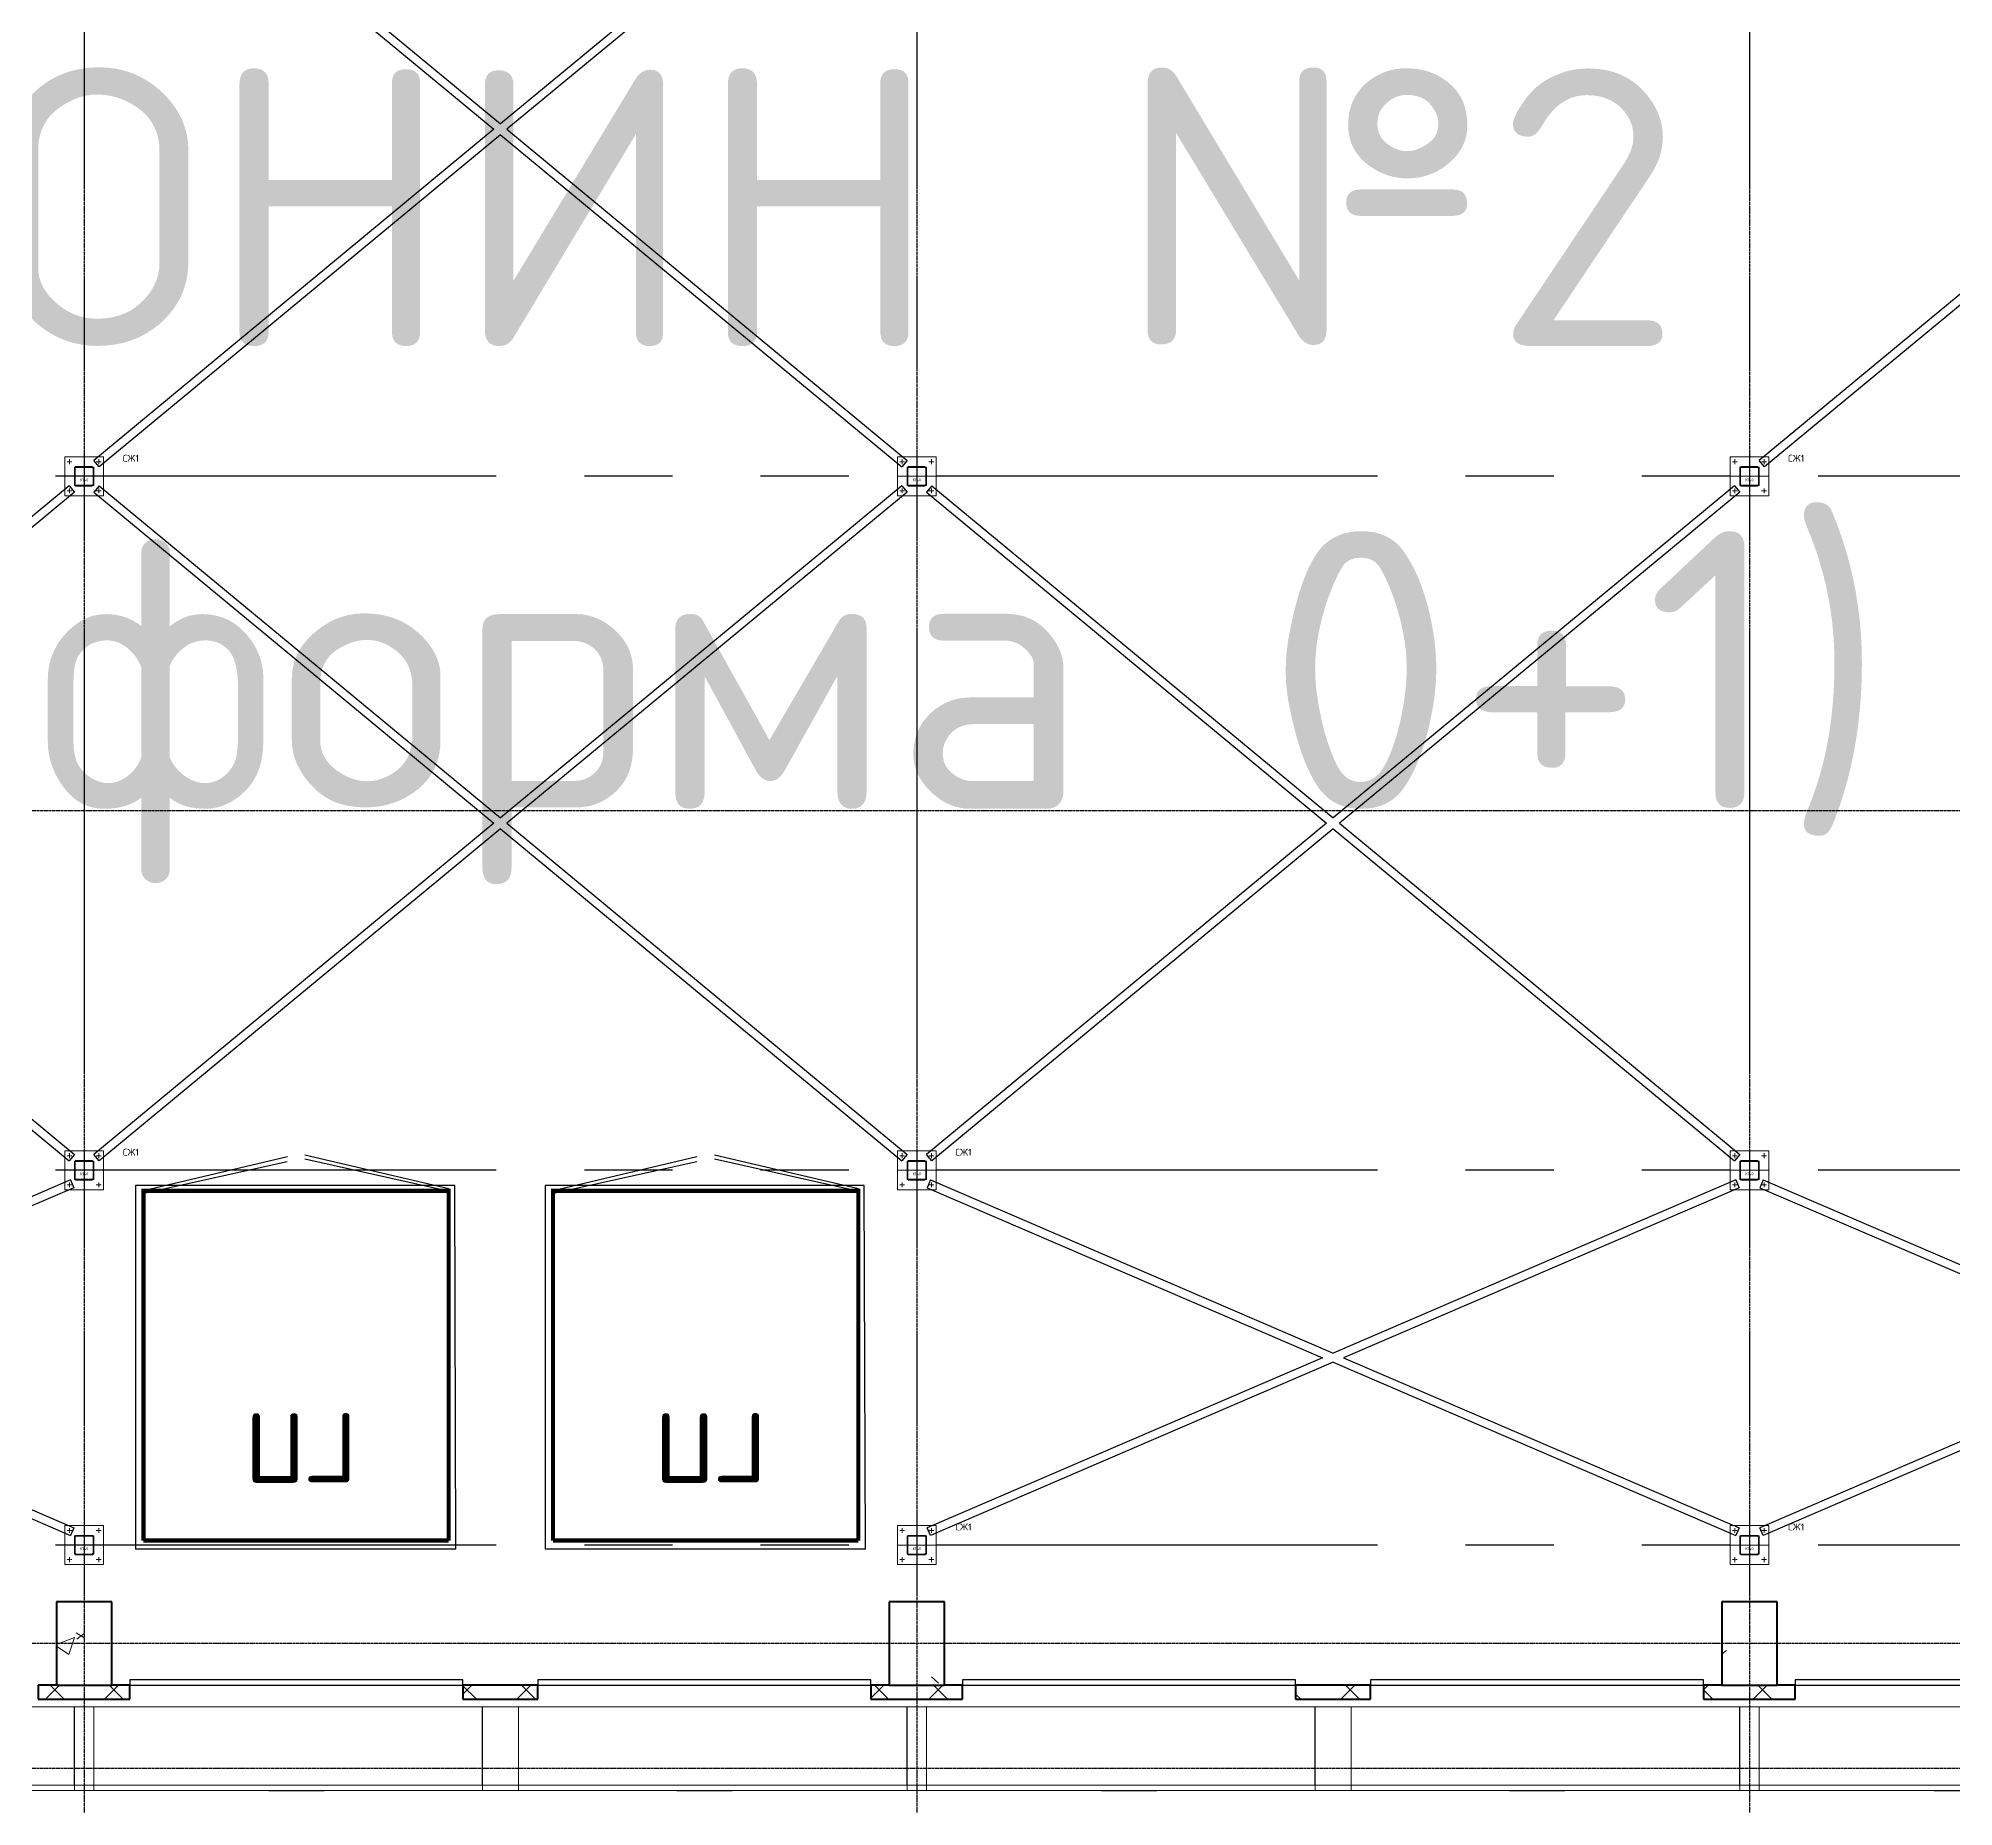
# Model space of a CAD drawing. Header units: millimetres. Extents: x 2140 to 223837, y 2113 to 170313.
# Drawn here: x 57832 to 71633, y 34583 to 47323 of the extents above; entities that cross this region are included whole.
import ezdxf
from ezdxf.enums import TextEntityAlignment as Align

# ---------------------------------------------------------------- set-up
doc = ezdxf.new("R2010")
doc.units = ezdxf.units.MM
for name, pattern in [('DASHDOT_axis', [24, 20, -1.5, 1, -1.5]), ('PHANTOM', [12.7, 6.35, -1.27, 1.27, -1.27, 1.27, -1.27]), ('Линия сетки', [22.225, 12.7, -3.175, 3.175, -3.175])]:
    doc.linetypes.add(name, pattern=pattern)
for name, color, linetype, lineweight in [('40.Колонны', 7, 'Continuous', 20), ('A-DOOR', 7, 'Continuous', 18), ('S-COLS', 7, 'Continuous', 18)]:
    doc.layers.add(name, color=color, linetype=linetype, lineweight=lineweight)
for name, color, linetype in [('43.СЖ', 152, 'Continuous'), ('Сетка def', 7, 'Continuous'), ('Стены', 7, 'Continuous')]:
    doc.layers.add(name, color=color, linetype=linetype)
doc.styles.add('GOST', font='isocpeur.ttf')
doc.styles.get("Standard").update_dxf_attribs({"font": 'isocpeur.ttf'})
pattern_1 = [(45, (61770, 82517.75), (-502.894, 502.894), []), (45, (61770, 83279.75), (-502.894, 502.894), [])]

# ---------------------------------------------------------------- blocks, each defined once
blk = doc.blocks.new('Сборный железобетон-Колонна 1 - 600x400-V74-В_АР_ПЭ_01 Этаж')
at = {"layer": 'S-COLS', "lineweight": 9}
h = blk.add_hatch(dxfattribs=at)
h.set_pattern_fill('FP_75', color=256, style=0, pattern_type=2)
h.set_pattern_definition([(320, (48847.8, -5723.1), (-127.512, -1457.472), [152.4, -1676.4]), (265, (48847.8, -5723.1), (1528.454, 281.942), [121.92, -1341.12]), (10.451, (48837.2, -5844.6), (1400.933, -1175.54), [129.52, -1424.72]), (316.184, (49254.2, -5723.1), (-336.34, -2168.63), [228.6, -2514.6]), (6.636, (49226.2, -5903.8), (1979.42, -1899.22), [194.28, -2137.08]), (261.184, (49254.2, -5723), (1979.4, -1899.24), [182.88, -2011.68]), (291, (49152.6, -5926.3), (-818.121, -1212.915), [152.4, -1676.4]), (236, (49152.6, -5926.3), (1473.504, -494.417), [121.92, -1341.12]), (341.451, (49084.4, -6027.4), (655.37, -1707.337), [129.52, -1424.72]), (307.5, (48847.8, -5723.1), (676.44, -24.7094), [67.056, -1257.808, 67.056, -2640.584]), (307.5, (48847.8, -5723.1), (676.44, -24.7094), [-1391.92, -1294.384, 67.056, -1279.144]), (277.5, (48847.8, -5723.1), (801.444, -534.558), [67.056, -709.168, 67.056, -1740.408]), (277.5, (48847.8, -5723.1), (801.444, -534.558), [-843.28, -1227.328, 67.056, -446.024]), (237.5, (48847.8, -5269.96), (-45.831, -1084.7275), [67.056, -440.944, 67.056, -3621.024]), (237.5, (48847.8, -5269.96), (-45.831, -1084.7275), [-575.056, -1517.904, 67.056, -2036.064]), (227.5, (48847.8, -5066.8), (203.414, -1185.035), [67.056, -593.344, 67.056, -985.52, -1493.52]), (227.5, (48847.8, -5066.8), (203.414, -1185.035), [-1712.976, 67.056, -1426.464])])
h.paths.add_polyline_path([(-325, 225), (-325, -175), (275, -175), (275, 225)], flags=0)
at = {"layer": 'S-COLS', "lineweight": 40}
for p, q in [((275, 225), (-325, 225)), ((-325, 225), (-325, 215)), ((-325, 215), (-325, -165)), ((275, 215), (275, 225)), ((275, -165), (275, 215)), ((-325, -165), (-325, -175)), ((-325, -175), (275, -175)), ((275, -175), (275, -165))]:
    blk.add_line(p, q, dxfattribs=at)
blk = doc.blocks.new('Сборный железобетон-Колонна 1 - 600x400-V75-В_АР_ПЭ_01 Этаж')
at = {"layer": 'S-COLS', "lineweight": 9}
h = blk.add_hatch(dxfattribs=at)
h.set_pattern_fill('FP_76', color=256, style=0, pattern_type=2)
h.set_pattern_definition([(320, (48847.8, 276.9), (-127.512, -1457.472), [152.4, -1676.4]), (265, (48847.8, 276.9), (1528.454, 281.942), [121.92, -1341.12]), (10.451, (48837.2, 155.4), (1400.933, -1175.54), [129.52, -1424.72]), (316.184, (49254.2, 276.9), (-336.34, -2168.63), [228.6, -2514.6]), (6.636, (49226.2, 96.2), (1979.42, -1899.22), [194.28, -2137.08]), (261.184, (49254.2, 277), (1979.4, -1899.24), [182.88, -2011.68]), (291, (49152.6, 73.7), (-818.121, -1212.915), [152.4, -1676.4]), (236, (49152.6, 73.7), (1473.504, -494.417), [121.92, -1341.12]), (341.451, (49084.4, -27.4), (655.37, -1707.337), [129.52, -1424.72]), (307.5, (48847.8, 276.9), (676.44, -24.7094), [67.056, -1257.808, 67.056, -2640.584]), (307.5, (48847.8, 276.9), (676.44, -24.7094), [-1391.92, -1294.384, 67.056, -1279.144]), (277.5, (48847.8, 276.9), (801.444, -534.558), [67.056, -709.168, 67.056, -1227.328, -513.08]), (277.5, (48847.8, 276.9), (801.444, -534.558), [-2070.608, 67.056, -446.024]), (237.5, (48847.8, 730.04), (-45.831, -1084.7275), [67.056, -440.944, 67.056, -1517.904, -2103.12]), (237.5, (48847.8, 730.04), (-45.831, -1084.7275), [-2092.96, 67.056, -2036.064]), (227.5, (48847.8, 933.2), (203.414, -1185.035), [67.056, -593.344, 67.056, -985.52, -1493.52]), (227.5, (48847.8, 933.2), (203.414, -1185.035), [-1712.976, 67.056, -1426.464])])
h.paths.add_polyline_path([(-325, 225), (-325, -175), (275, -175), (275, 225)], flags=0)
at = {"layer": 'S-COLS', "lineweight": 40}
for p, q in [((275, 225), (-325, 225)), ((-325, 225), (-325, 215)), ((-325, 215), (-325, -165)), ((275, 215), (275, 225)), ((275, -165), (275, 215)), ((-325, -165), (-325, -175)), ((-325, -175), (275, -175)), ((275, -175), (275, -165))]:
    blk.add_line(p, q, dxfattribs=at)
blk = doc.blocks.new('Сборный железобетон-Колонна 1 - 600x400-V76-В_АР_ПЭ_01 Этаж')
at = {"layer": 'S-COLS', "lineweight": 9}
h = blk.add_hatch(dxfattribs=at)
h.set_pattern_fill('FP_77', color=256, style=0, pattern_type=2)
h.set_pattern_definition([(320, (48847.8, 6276.9), (-127.512, -1457.472), [152.4, -1676.4]), (265, (48847.8, 6276.9), (1528.454, 281.942), [121.92, -1341.12]), (10.451, (48837.2, 6155.4), (1400.933, -1175.54), [129.52, -1424.72]), (316.184, (49254.2, 6276.9), (-336.34, -2168.63), [228.6, -2514.6]), (6.636, (49226.2, 6096.2), (1979.42, -1899.22), [194.28, -2137.08]), (261.184, (49254.2, 6277), (1979.4, -1899.24), [182.88, -2011.68]), (291, (49152.6, 6073.7), (-818.121, -1212.915), [152.4, -1676.4]), (236, (49152.6, 6073.7), (1473.504, -494.417), [121.92, -1341.12]), (341.451, (49084.4, 5972.6), (655.37, -1707.337), [129.52, -1424.72]), (307.5, (48847.8, 6276.9), (676.44, -24.7094), [67.056, -1257.808, 67.056, -2640.584]), (307.5, (48847.8, 6276.9), (676.44, -24.7094), [-1391.92, -1294.384, 67.056, -1279.144]), (277.5, (48847.8, 6276.9), (801.444, -534.558), [67.056, -709.168, 67.056, -1740.408]), (277.5, (48847.8, 6276.9), (801.444, -534.558), [-843.28, -1227.328, 67.056, -446.024]), (237.5, (48847.8, 6730.04), (-45.831, -1084.7275), [67.056, -440.944, 67.056, -3621.024]), (237.5, (48847.8, 6730.04), (-45.831, -1084.7275), [-575.056, -1517.904, 67.056, -2036.064]), (227.5, (48847.8, 6933.2), (203.414, -1185.035), [67.056, -593.344, 67.056, -985.52, -1493.52]), (227.5, (48847.8, 6933.2), (203.414, -1185.035), [-1712.976, 67.056, -1426.464])])
h.paths.add_polyline_path([(-325, -175), (275, -175), (275, 225), (-325, 225), (-325, -165)], flags=0)
at = {"layer": 'S-COLS', "lineweight": 40}
for p, q in [((275, 225), (-325, 225)), ((-325, 225), (-325, 215)), ((-325, 215), (-325, -165)), ((275, 215), (275, 225)), ((275, -165), (275, 215)), ((-325, -165), (-325, -175)), ((-325, -175), (275, -175)), ((275, -175), (275, -165))]:
    blk.add_line(p, q, dxfattribs=at)
blk = doc.blocks.new('Дверь-Подъемная-Сборная - 2400 x 3000 мм-581949-В_АР_ПЭ_01 Этаж')
at = {"layer": 'A-DOOR', "lineweight": 30}
for p, q in [((1200, -50), (-1200, -50)), ((-1200, -50), (-1200, -90)), ((-1200, -90), (1200, -90)), ((1200, -90), (1200, -50))]:
    blk.add_line(p, q, dxfattribs=at)
blk = doc.blocks.new('Герметизатор - DS6060P-V120-В_АР_ПЭ_01 Этаж')
at = {"layer": 'A-DOOR'}
for p, q in [((-1476, 0), (-1476, 564)), ((-1476, 0), (-1476, 564)), ((-1475, 564), (-1475, 604)), ((-1475, 604), (1725, 604)), ((-1475, 564), (-1475, 0)), ((1725, 564), (-1475, 564)), ((-75, 605), (325, 605)), ((-75, 603), (-75, 605)), ((325, 605), (325, 603)), ((1725, 604), (1725, 564)), ((1725, 0), (1725, 564)), ((1727, 564), (1727, 0)), ((1727, 564), (1727, 0)), ((-1476, 0), (-1475, 0)), ((-1476, 0), (1727, 0)), ((1725, 0), (1727, 0))]:
    blk.add_line(p, q, dxfattribs=at)
blk = doc.blocks.new('Помещение')
at = {"lineweight": 9}
h = blk.add_hatch(dxfattribs=at)
h.set_pattern_fill('FP_99', color=256, style=0, pattern_type=2)
h.set_pattern_definition([(45, (61770, 82517.75), (-212.132, 212.132), []), (135, (61770, 82517.75), (-212.132, -212.132), [])])
h.paths.add_polyline_path([(99521.9036, 33246.9347), (99521.9036, 33342.9347), (96521.9036, 33342.9347), (96521.9036, 33246.9347), (98798.8066, 33246.9347)], flags=0)
h.paths.add_polyline_path([(110223.9036, 33246.9347), (110221.9036, 33342.9347), (102521.9036, 33342.9347), (102521.9036, 33246.9347), (110221.9036, 33246.9347)], flags=0)
h.paths.add_polyline_path([(74351.9036, 33246.9347), (74351.9036, 33342.9347), (73691.9036, 33342.9347), (73691.9036, 33246.9347), (74309.3584, 33246.9347)], flags=0)
h.paths.add_polyline_path([(70751.9036, 33246.9347), (71291.9036, 33246.9347), (71291.9036, 33342.9347), (70751.9036, 33342.9347)], flags=0)
h.paths.add_polyline_path([(79937.5379, 33246.9347), (81521.9036, 33246.9347), (81521.9036, 33342.9347), (79691.9036, 33342.9347), (79691.9036, 33246.9347)], flags=0)
h.paths.add_polyline_path([(86431.5911, 33246.9347), (87521.9036, 33246.9347), (87521.9036, 33342.9347), (84521.9036, 33342.9347), (84521.9036, 33246.9347)], flags=0)
h.paths.add_polyline_path([(90521.9036, 33246.9347), (93521.9036, 33246.9347), (93521.9036, 33342.9347), (90521.9036, 33342.9347)], flags=0)
h.paths.add_polyline_path([(76751.9036, 33246.9347), (77291.9036, 33246.9347), (77291.9036, 33342.9347), (76751.9036, 33342.9347), (76751.9036, 33270.7595)], flags=0)
h.paths.add_polyline_path([(61691.9036, 33246.9347), (62351.9036, 33246.9347), (62351.9036, 33342.9347), (61691.9036, 33342.9347), (61691.9036, 33270.7595)], flags=0)
h.paths.add_polyline_path([(65291.9036, 33246.9347), (65291.9036, 33342.9347), (64751.9036, 33342.9347), (64751.9036, 33246.9347), (65217.6839, 33246.9347)], flags=0)
h.paths.add_polyline_path([(59291.9036, 33246.9347), (59291.9036, 33342.9347), (58751.9036, 33342.9347), (58751.9036, 33246.9347), (59156.5676, 33246.9347)], flags=0)
h.paths.add_polyline_path([(46751.9036, 33246.9347), (47291.9036, 33246.9347), (47291.9036, 33342.9347), (46751.9036, 33342.9347), (46751.9036, 33270.7595)], flags=0)
h.paths.add_polyline_path([(56351.9036, 33246.9347), (56351.9036, 33342.9347), (55691.9036, 33342.9347), (55693.0725, 33246.9347), (56126.0094, 33246.9347)], flags=0)
h.paths.add_polyline_path([(67691.9036, 33246.9347), (68351.9036, 33246.9347), (68351.9036, 33342.9347), (67691.9036, 33342.9347), (67691.9036, 33270.7595)], flags=0)
h.paths.add_polyline_path([(52751.9036, 33246.9347), (53291.9036, 33246.9347), (53291.9036, 33342.9347), (52751.9036, 33342.9347), (52751.9036, 33270.7595)], flags=0)
h.paths.add_polyline_path([(49691.9036, 33246.9347), (50351.9036, 33246.9347), (50351.9036, 33342.9347), (49691.9036, 33342.9347), (49691.9036, 33270.7595)], flags=0)
h.paths.add_polyline_path([(31015.6702, 33246.9347), (32351.9036, 33246.9347), (32351.9036, 33342.9347), (29331.9036, 33342.9347), (29331.9036, 33246.9347)], flags=0)
h.paths.add_polyline_path([(38351.9036, 33246.9347), (38351.9036, 33342.9347), (37691.9036, 33342.9347), (37691.9036, 33246.9347), (37942.6603, 33246.9347)], flags=0)
h.paths.add_polyline_path([(34751.9036, 33246.9347), (35291.9036, 33246.9347), (35291.9036, 33342.9347), (34751.9036, 33342.9347), (34751.9036, 33270.7595)], flags=0)
h.paths.add_polyline_path([(44003.7767, 33246.9347), (44351.9036, 33246.9347), (44351.9036, 33342.9347), (43691.9036, 33342.9347), (43691.9036, 33246.9347)], flags=0)
h.paths.add_polyline_path([(41291.9036, 33246.9347), (41291.9036, 33342.9347), (40751.9036, 33342.9347), (40751.9036, 33246.9347), (40973.2185, 33246.9347)], flags=0)
h.paths.add_polyline_path([(28321.9036, 33246.9347), (28321.9036, 33342.9347), (15171.9036, 33342.9347), (15171.9036, 33246.9347), (27552.1752, 33246.9347)], flags=0)
h.paths.add_polyline_path([(14171.9036, 33246.9347), (14171.9036, 33342.9347), (13819.9036, 33342.9347), (13821.9036, 33246.9347)], flags=0)
h = blk.add_hatch(dxfattribs=at)
h.set_pattern_fill('FP_98', color=256, style=0, pattern_type=2)
h.set_pattern_definition(pattern_1)
h.paths.add_polyline_path([(110221.9036, 33342.9347), (110221.9036, 33344.9347), (110211.9036, 33342.9347)], flags=0)
h.paths.add_polyline_path([(93521.9036, 33342.9347), (93521.9036, 33344.9347), (93358.5812, 33342.9347)], flags=0)
h.paths.add_polyline_path([(59291.9036, 33342.9347), (59291.9036, 33344.9347), (58751.9036, 33342.9347)], flags=0)
h.paths.add_polyline_path([(71291.9036, 33342.9347), (71291.9036, 33344.9347), (70845.8634, 33342.9347)], flags=0)
h.paths.add_polyline_path([(41291.9036, 33342.9347), (41291.9036, 33344.9347), (40751.9036, 33342.9347)], flags=0)
h.paths.add_polyline_path([(32351.9036, 33342.9347), (32351.9036, 33344.9347), (31881.544, 33342.9347)], flags=0)
h.paths.add_polyline_path([(31721.9036, 33342.9347), (31721.9036, 33344.9347), (31015.6702, 33342.9347)], flags=0)
h.paths.add_polyline_path([(14171.9036, 33342.9347), (14171.9036, 33344.9347), (13821.9036, 33342.9347)], flags=0)
h = blk.add_hatch(dxfattribs=at)
h.set_pattern_fill('FP_98', color=256, style=0, pattern_type=2)
h.set_pattern_definition(pattern_1)
h.paths.add_polyline_path([(110221.9036, 33244.9347), (110221.9036, 33246.9347), (107212.5615, 33244.9347)], flags=0)
h.paths.add_polyline_path([(98549.0299, 33244.9347), (98547.0299, 33246.9347), (98547.0299, 33244.9347)], flags=0)
h.paths.add_polyline_path([(74351.9036, 33244.9347), (74351.9036, 33246.9347), (74309.3584, 33244.9347)], flags=0)
h.paths.add_polyline_path([(77291.9036, 33244.9347), (77291.9036, 33246.9347), (76906.9797, 33244.9347)], flags=0)
h.paths.add_polyline_path([(65291.9036, 33244.9347), (65291.9036, 33246.9347), (65217.6839, 33244.9347)], flags=0)
h.paths.add_polyline_path([(62351.9036, 33244.9347), (62351.9036, 33246.9347), (62187.1257, 33244.9347)], flags=0)
h.paths.add_polyline_path([(35291.9036, 33244.9347), (35291.9036, 33246.9347), (34912.1022, 33244.9347)], flags=0)
h.paths.add_polyline_path([(38351.9036, 33244.9347), (38351.9036, 33246.9347), (37942.6603, 33244.9347)], flags=0)
h.paths.add_polyline_path([(32351.9036, 33244.9347), (32351.9036, 33246.9347), (32314.4809, 33244.9347)], flags=0)
h.paths.add_polyline_path([(28321.9036, 33244.9347), (28321.9036, 33246.9347), (27552.1752, 33244.9347)], flags=0)
at = {"color": 9, "linetype": 'Линия сетки', "true_color": 0xc7c8ca}
for p, q in [((56021.9036, 162172.4828), (56021.9036, 22887.2413)), ((62021.9036, 162172.4828), (62021.9036, 22887.2413)), ((68021.9036, 162172.4828), (68021.9036, 22887.2413)), ((113992.9741, 39644.9347), (7061.0864, 39644.9347)), ((113992.9741, 33644.9347), (9601.0864, 33644.9347)), ((113992.9741, 32744.9347), (7061.0864, 32744.9347))]:
    blk.add_line(p, q, dxfattribs=at)
at = {"lineweight": 40}
for p, q in [((55821.9036, 33344.9347), (55691.9036, 33344.9347)), ((55691.9036, 33344.9347), (55691.9036, 33244.9347)), ((56351.9036, 33344.9347), (56221.9036, 33344.9347)), ((56351.9036, 33244.9347), (56351.9036, 33344.9347)), ((59291.9036, 33344.9347), (58751.9036, 33344.9347)), ((58751.9036, 33344.9347), (58751.9036, 33244.9347)), ((59291.9036, 33244.9347), (59291.9036, 33344.9347)), ((61821.9036, 33344.9347), (61691.9036, 33344.9347)), ((61691.9036, 33344.9347), (61691.9036, 33244.9347)), ((62351.9036, 33344.9347), (62221.9036, 33344.9347)), ((62351.9036, 33244.9347), (62351.9036, 33344.9347)), ((65291.9036, 33344.9347), (64751.9036, 33344.9347)), ((64751.9036, 33344.9347), (64751.9036, 33244.9347)), ((65291.9036, 33244.9347), (65291.9036, 33344.9347)), ((67821.9036, 33344.9347), (67691.9036, 33344.9347)), ((67691.9036, 33344.9347), (67691.9036, 33244.9347)), ((68351.9036, 33344.9347), (68221.9036, 33344.9347)), ((68351.9036, 33244.9347), (68351.9036, 33344.9347)), ((55691.9036, 33244.9347), (56351.9036, 33244.9347)), ((58751.9036, 33244.9347), (59291.9036, 33244.9347)), ((61691.9036, 33244.9347), (62351.9036, 33244.9347)), ((64751.9036, 33244.9347), (65291.9036, 33244.9347)), ((67691.9036, 33244.9347), (68351.9036, 33244.9347))]:
    blk.add_line(p, q, dxfattribs=at)
at = {"lineweight": 18}
for p, q in [((55691.9036, 33342.9347), (56351.9036, 33342.9347)), ((58751.9036, 33342.9347), (59291.9036, 33342.9347)), ((61691.9036, 33342.9347), (62351.9036, 33342.9347)), ((64751.9036, 33342.9347), (65291.9036, 33342.9347)), ((67691.9036, 33342.9347), (68351.9036, 33342.9347)), ((55691.9036, 33246.9347), (56351.9036, 33246.9347)), ((58751.9036, 33246.9347), (59291.9036, 33246.9347)), ((61691.9036, 33246.9347), (62351.9036, 33246.9347)), ((64751.9036, 33246.9347), (65291.9036, 33246.9347)), ((67691.9036, 33246.9347), (68351.9036, 33246.9347))]:
    blk.add_line(p, q, dxfattribs=at)
for name, p, rotation in [('Сборный железобетон-Колонна 1 - 600x400-V74-В_АР_ПЭ_01 Этаж', (56046.9036, 33669.9347), 90.0000000000002), ('Сборный железобетон-Колонна 1 - 600x400-V75-В_АР_ПЭ_01 Этаж', (62046.9036, 33669.9347), 90.0000000000002), ('Сборный железобетон-Колонна 1 - 600x400-V76-В_АР_ПЭ_01 Этаж', (68046.9036, 33669.9347), 90.0000000000002), ('Дверь-Подъемная-Сборная - 2400 x 3000 мм-581949-В_АР_ПЭ_01 Этаж', (57551.9036, 33294.9347), 180), ('Дверь-Подъемная-Сборная - 2400 x 3000 мм-581949-В_АР_ПЭ_01 Этаж', (60491.9036, 33294.9347), 180), ('Дверь-Подъемная-Сборная - 2400 x 3000 мм-581949-В_АР_ПЭ_01 Этаж', (63551.9036, 33294.9347), 180), ('Дверь-Подъемная-Сборная - 2400 x 3000 мм-581949-В_АР_ПЭ_01 Этаж', (66491.9036, 33294.9347), 180), ('Дверь-Подъемная-Сборная - 2400 x 3000 мм-581949-В_АР_ПЭ_01 Этаж', (69551.9036, 33294.9347), 180), ('Герметизатор - DS6060P-V120-В_АР_ПЭ_01 Этаж', (54616.9036, 33189.9273), 180), ('Герметизатор - DS6060P-V120-В_АР_ПЭ_01 Этаж', (57676.9036, 33189.9273), 180), ('Герметизатор - DS6060P-V120-В_АР_ПЭ_01 Этаж', (60616.9036, 33189.9273), 180), ('Герметизатор - DS6060P-V120-В_АР_ПЭ_01 Этаж', (63676.9036, 33189.9273), 180), ('Герметизатор - DS6060P-V120-В_АР_ПЭ_01 Этаж', (66616.9036, 33189.9273), 180), ('Герметизатор - DS6060P-V120-В_АР_ПЭ_01 Этаж', (69676.9036, 33189.9273), 180)]:
    blk.add_blockref(name, p, dxfattribs=dict(rotation=rotation))
blk = doc.blocks.new('ГП для мезонина (схематично)')
for p, q in [((-1151, 1323), (-1143, -1297)), ((1157, -1297), (1157, 1323)), ((-1143, -1297), (1157, -1297)), ((-63, -1520), (-1100, -1276)), ((-1085, -1260), (-64, -1487)), ((63, -1504), (1100, -1260)), ((1085, -1244), (64, -1470))]:
    blk.add_line(p, q)
for points in [[(-1151, 1323), (1157, 1323)], [(-1100, 1260), (-1100, -1260)]]:
    blk.add_lwpolyline(points)
blk.add_lwpolyline([(-1100, 1260, 30, 30, 0), (1100, 1260, 0, 0, 0), (1100, -1260, 0, 0, 0), (-1100, -1260, 0, 0, 0), (-1100, 1260, 0, 0, 0)], format="xyseb")
at = {"const_width": 30}
blk.add_lwpolyline([(-1100, 1260), (-1100, -1260), (1100, -1260), (1100, 1260)], dxfattribs=at)
at = {"layer": 'Сетка def', "color": 0, "insert": (-35, 591), "char_height": 500, "width": 1024.74, "attachment_point": 5}
blk.add_mtext('{\\C7;ГП}', dxfattribs=at)
blk = doc.blocks.new('*U1683')
at = {"color": 1, "linetype": 'DASHDOT_axis'}
for p, q in [((0, 140), (0, -140)), ((-140, 0), (140, 0)), ((-122.5, 105), (-87.5, 105)), ((-105, 122.5), (-105, 87.5)), ((122.5, 105), (87.5, 105)), ((105, 122.5), (105, 87.5)), ((-122.5, -105), (-87.5, -105)), ((-105, -122.5), (-105, -87.5)), ((122.5, -105), (87.5, -105)), ((105, -122.5), (105, -87.5))]:
    blk.add_line(p, q, dxfattribs=at)
at = {"color": 0}
blk.add_lwpolyline([(-140, 140), (140, 140), (140, -140), (-140, -140)], close=True, dxfattribs=at)
for points in [[(-58.8, -70), (58.8, -70, 0.4142136), (70, -58.8), (70, 58.8, 0.4142136), (58.8, 70), (-58.8, 70, 0.4142136), (-70, 58.8), (-70, -58.8, 0.4142136)], [(-58.8, -64.4), (58.8, -64.4, 0.4142136), (64.4, -58.8), (64.4, 58.8, 0.4142136), (58.8, 64.4), (-58.8, 64.4, 0.4142136), (-64.4, 58.8), (-64.4, -58.8, 0.4142136)]]:
    blk.add_lwpolyline(points, format="xyb", close=True, dxfattribs=at)
at = {"layer": 'Defpoints', "color": 5}
blk.add_attdef('ККК', text='', height=20, dxfattribs=at).set_placement((0, -35.3), align=Align.CENTER)
blk = doc.blocks.new('*U1688')
at = {"color": 0}
for p, q in [((-7, 2526), (-30, 2470)), ((-7, 2526), (2895, 1278)), ((5797, 2526), (2895, 1278)), ((5797, 2526), (5820, 2470)), ((-30, 2470), (2819, 1245)), ((5820, 2470), (2971, 1245)), ((2819, 1245), (-30, 20)), ((2971, 1245), (5820, 20)), ((2895, 1212), (-7, -35)), ((2895, 1212), (5797, -35)), ((-7, -35), (-30, 20)), ((5820, 20), (5797, -35))]:
    blk.add_line(p, q, dxfattribs=at)
at = {"style": 'GOST'}
blk.add_attdef('СЖ', (173, 0), '', height=50, dxfattribs=at)
blk = doc.blocks.new('*U1685')
at = {"color": 0}
for p, q in [((4, 4826), (-35, 4780)), ((-35, 4780), (2848, 2395)), ((4, 4826), (2895, 2434)), ((5787, 4826), (2895, 2434)), ((5825, 4780), (2942, 2395)), ((5787, 4826), (5825, 4780)), ((2848, 2395), (-35, 10)), ((2895, 2356), (4, -36)), ((2895, 2356), (5787, -36)), ((2942, 2395), (5825, 10)), ((4, -36), (-35, 10)), ((5825, 10), (5787, -36))]:
    blk.add_line(p, q, dxfattribs=at)
at = {"style": 'GOST'}
blk.add_attdef('СЖ', (173, 0), '', height=50, dxfattribs=at)
blk = doc.blocks.new('*U1684')
at = {"color": 0}
for p, q in [((4, 4826), (-35, 4780)), ((-35, 4780), (2848, 2395)), ((4, 4826), (2895, 2434)), ((5787, 4826), (2895, 2434)), ((5825, 4780), (2942, 2395)), ((5787, 4826), (5825, 4780)), ((2848, 2395), (-35, 10)), ((2895, 2356), (4, -36)), ((2895, 2356), (5787, -36)), ((2942, 2395), (5825, 10)), ((4, -36), (-35, 10)), ((5825, 10), (5787, -36))]:
    blk.add_line(p, q, dxfattribs=at)
at = {"style": 'GOST'}
blk.add_attdef('СЖ', (173, 0), '', height=50, dxfattribs=at)
blk = doc.blocks.new('МК2 Сетка колонн и осей')
at = {"color": 9, "linetype": 'PHANTOM', "ltscale": 500, "true_color": 0xc7c8ca}
for p, q in [((39900, 13000), (39900, -260)), ((45900, 13000), (45900, -260)), ((51900, 13000), (51900, -260)), ((87320, 7750), (-477.4, 7750)), ((87320, 2750), (-477.4, 2750)), ((87320, 50), (-477.4, 50))]:
    blk.add_line(p, q, dxfattribs=at)
at = {"layer": '40.Колонны'}
for p in [(39900, 7750), (45900, 7750), (51900, 7750), (39900, 2750), (45900, 2750), (51900, 2750), (39900, 50), (45900, 50), (51900, 50)]:
    blk.add_blockref('*U1683', p, dxfattribs=at).add_auto_attribs({'ККК': 'К140'})
at = {"layer": '43.СЖ', "color": 0}
for name, p in [('*U1684', (40005, 7855)), ('*U1684', (52005, 7855)), ('*U1685', (34005, 2855)), ('*U1685', (40005, 2855)), ('*U1685', (46005, 2855)), ('*U1688', (34005, 155)), ('*U1688', (46005, 155)), ('*U1688', (52005, 155))]:
    blk.add_blockref(name, p, dxfattribs=at).add_auto_attribs({'СЖ': 'СЖ1'})

msp = doc.modelspace()

# ---------------------------------------------------------------- block references
at = {"layer": 'Стены'}
msp.add_blockref('Помещение', (2139.8, 2112.9), dxfattribs=at)

# ---------------------------------------------------------------- next in the draw order: block references
msp.add_blockref('МК2 Сетка колонн и осей', (18261.7, 36417.7))
at = {"rotation": 180}
for p in [(59689.2, 37760.4), (62640.7, 37760.4)]:
    msp.add_blockref('ГП для мезонина (схематично)', p, dxfattribs=at)

# ---------------------------------------------------------------- next in the draw order: texts
at = {"color": 252, "true_color": 0x939598, "insert": (61161.7, 44167.7), "char_height": 2000, "width": 42000, "attachment_point": 5}
msp.add_mtext('\\A1;{\\fISOCPEUR|b1|i0|c204|p34;МЕЗОНИН №2\\P(платформа 0+1)}', dxfattribs=at)

doc.saveas('drawing.dxf')
